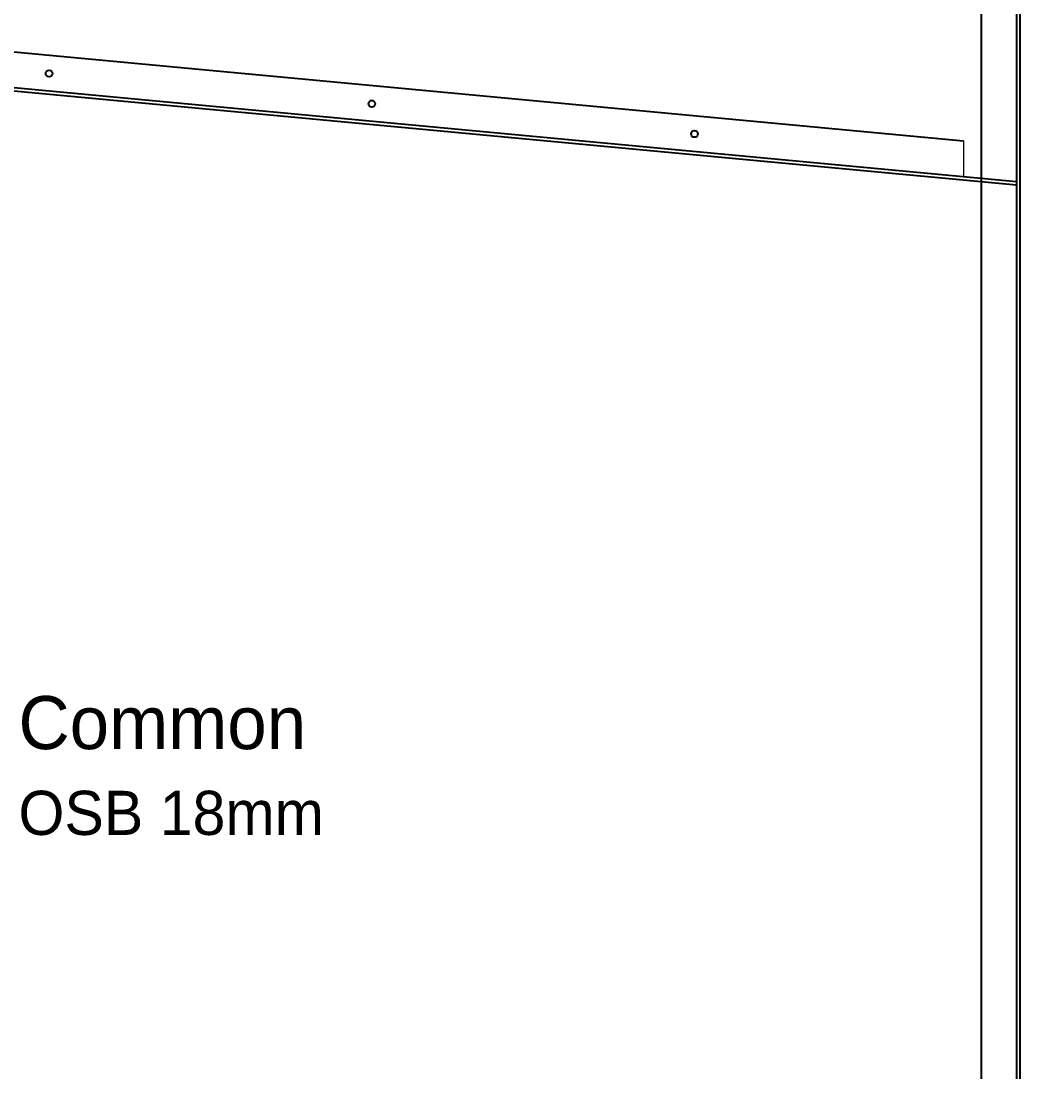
# Model space of a CAD drawing. Header units: millimetres. Extents: x -5804 to 56024, y 506 to 54141.
# Drawn here: x 41589 to 47240, y 34087 to 40032 of the extents above; entities that cross this region are included whole.
import ezdxf

# ---------------------------------------------------------------- set-up
doc = ezdxf.new("R2010")
doc.units = ezdxf.units.MM
for name, color, linetype, lineweight in [('05', 161, 'Continuous', 25), ('0_Pen_No__22', 251, 'Continuous', 15), ('0_Pen_No__25', 161, 'Continuous', 25)]:
    doc.layers.add(name, color=color, linetype=linetype, lineweight=lineweight)
doc.styles.add('GENERATED_STYLE_4', font='GOTHIC.TTF')

msp = doc.modelspace()

# ---------------------------------------------------------------- linework, layer by layer
at = {"layer": '05', "linetype": 'Continuous'}
for centre in [(41747.36, 39735.81), (43573.19, 39564.57), (45399.02, 39393.33)]:
    msp.add_circle(centre, 18.84, dxfattribs=at)
at = {"layer": '0_Pen_No__22', "linetype": 'Continuous'}
msp.add_line((46919.79, 39354.13), (46919.79, 39153.26), dxfattribs=at)
at = {"layer": '0_Pen_No__25', "linetype": 'Continuous'}
for p, q in [((47240.13, 51152.5), (47240.13, 31092.5)), ((47220.13, 51132.5), (47220.13, 31112.5)), ((47020.13, 50932.5), (47020.13, 31312.5)), ((4800.29, 43304.38), (46919.79, 39354.13)), ((4490.13, 43112.5), (47220.13, 39105)), ((4492, 43132.42), (47220.13, 39125.09))]:
    msp.add_line(p, q, dxfattribs=at)

# ---------------------------------------------------------------- texts
at = {"layer": '05', "linetype": 'Continuous', "attachment_point": 1, "style": 'GENERATED_STYLE_4'}
for s, insert, char_height in [('{Common}', (41574.44, 36213.28), 300), ('{OSB 18mm}', (41574.44, 35677.56), 250)]:
    msp.add_mtext(s, dxfattribs=dict(at, insert=insert, char_height=char_height))

doc.saveas('drawing.dxf')
